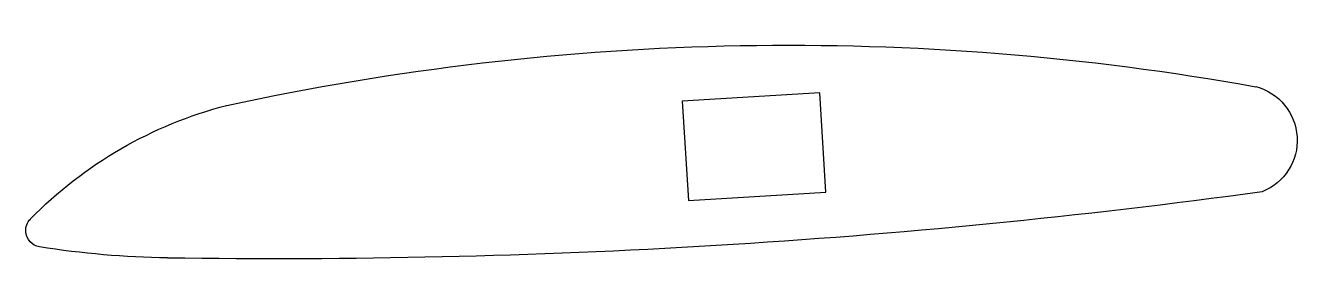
# Model space of a CAD drawing. Header units: millimetres. Extents: x 3448 to 3565, y 1297 to 1319.
import ezdxf

# ---------------------------------------------------------------- set-up
doc = ezdxf.new("R2010")
doc.units = ezdxf.units.MM

msp = doc.modelspace()

# ---------------------------------------------------------------- linework, layer by layer
at = {"color": 254, "true_color": 0xcad1ee, "extrusion": (4.18778e-16, -9.22651e-17, -1)}
for p, q in [((3521.32, 1312.85, -133.55), (3508.64, 1312.08, -133.55)), ((3508.64, 1312.08, -133.55), (3509.2, 1302.95, -133.55)), ((3521.87, 1303.72, -133.55), (3521.32, 1312.85, -133.55)), ((3509.2, 1302.95, -133.55), (3521.87, 1303.72, -133.55))]:
    msp.add_line(p, q, dxfattribs=at)
for centre, radius, start, end in [((-3518.44, 1073.38, 133.55), 243.86, 77.7469, 100.1599), ((-3560.17, 1308.49, 133.55), 5.1, 104.6741, 248.3784), ((-3476.43, 1273.97, 133.55), 38.96, 44.4352, 75.5098), ((-3471.35, 1968.05, 133.55), 670.47, 262.22536, 270.8637), ((-3449.7, 1300.18, 133.55), 1.52, 356.5262, 44.4352), ((-3449.7, 1300.18, 133.55), 1.52, 279.0165, 356.5262), ((-3462.49, 1380.78, 133.55), 83.13, 270.8637, 279.0165)]:
    msp.add_arc(centre, radius, start, end, dxfattribs=at)

doc.saveas('drawing.dxf')
